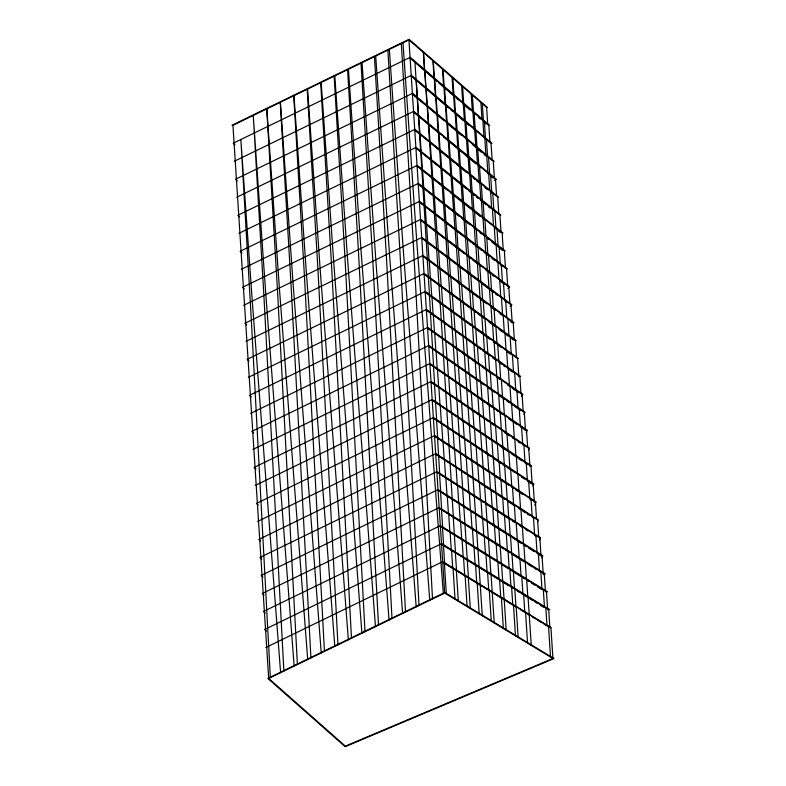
<?xml version="1.0" encoding="UTF-8"?>
<svg xmlns="http://www.w3.org/2000/svg" width="786" height="786" viewBox="0 0 786 786"><rect width="100%" height="100%" fill="white"/><g stroke="black" fill="none" stroke-linecap="round" stroke-linejoin="round"><path stroke-width="1.18" d="M541.957 557.814L542.802 555.731L438.126 489.58L261.119 575.47L262.937 577.081M539.668 540.031L540.581 537.801L436.967 471.571L259.95 557.461L261.767 559.072M537.457 522.032L538.361 519.86L435.808 453.551L258.781 539.451L260.608 541.063M534.726 505.192L536.15 501.93L434.638 435.542L257.621 521.442M532.918 486.21L533.94 483.999L433.479 417.533L256.452 503.433L258.299 505.064M528.379 450.309L529.509 448.138L431.16 381.515L254.124 467.415L255.971 469.036M526.119 432.32L527.298 430.207L429.991 363.505L252.964 449.405M523.82 414.369L525.087 412.286L428.832 345.486L251.795 431.396L253.632 433.017M521.54 396.38L522.887 394.356L427.672 327.477M510.094 306.432L511.853 304.732L421.866 237.421L244.81 323.341L246.647 324.962M507.815 288.423L509.642 286.811L420.697 219.412L243.64 305.332M494.276 180.475L496.408 179.277L413.731 111.347L236.655 197.276M231.998 125.229L409.084 39.3L487.556 107.564M487.713 124.296L486.622 107.495L408.926 39.909L232.931 125.308L268.704 678.456L345.349 746.12L552.922 658.501L550.927 627.631L442.695 562.187L487.811 589.765M234.326 161.258L411.402 75.328L491.987 143.416M238.983 233.295L416.049 147.365L500.829 215.118M241.312 269.313L418.378 183.393L505.241 250.96M245.979 341.35L423.025 255.44L514.054 322.653M248.307 377.368L425.344 291.459L518.465 358.504M250.636 413.387L427.663 327.477M255.293 485.424L432.31 399.524L531.719 466.069M265.776 647.517L442.773 561.617L550.947 627.749M268.704 678.456L444.689 593.057L552.922 658.501M543.303 574.232L544.276 573.819L545.435 591.829M543.617 574.605L545.337 573.868L439.286 507.589L262.278 593.479L264.096 595.09M549.778 609.74L441.614 543.607L264.607 629.498L266.434 631.109M514.408 606.026L515.97 606.979L514.81 588.969M520.391 609.681L523.918 611.832M526.365 613.326L524.802 612.373L523.633 594.363M527.318 613.915L529.224 615.074M532.358 617L535.502 618.916M537.595 620.193L541.78 622.758M543.873 624.035L545.965 625.312M547.97 626.53L549.866 627.7L548.707 609.69L441.536 544.177L487.104 572.346L485.945 554.327M547.557 591.799L440.455 525.598L263.448 611.488L265.265 613.1M488.077 572.945L490.926 574.704L489.766 556.694M491.948 575.332L502.735 582.004L501.576 563.994M503.767 582.642L508.935 585.835M512.806 588.223L510.998 587.103L509.829 569.093M517.345 591.033L519.212 592.182M521.079 593.342L522.945 594.491M524.684 595.572L527.052 597.036M528.88 598.166L533.046 600.74M535.128 602.027L537.211 603.314M540.336 605.24L543.46 607.175M544.276 573.819L439.197 508.159L486.131 537.811M486.17 554.788L500.387 563.68M508.237 568.583L501.38 564.299L500.22 546.29M511.205 570.43L512.158 571.029M514.113 572.257L521.089 576.61M523.004 577.808L524.724 578.879M528.516 581.257L526.443 579.96L525.274 561.951M531.631 583.202L534.735 585.148M537.85 587.093L540.965 589.038M486.868 538.282L494.718 543.244M498.943 545.906L495.632 543.814L494.463 525.805M500.014 546.594L503.728 548.933M505.575 550.102L507.432 551.271L506.263 533.262M508.513 551.959L509.593 552.637M520.273 559.396L511.676 553.963L510.517 535.944M521.324 560.054L524.085 561.803M528.123 564.348L532.269 566.971M534.342 568.288L536.416 569.595M474.656 513.553L438.038 490.14L542.055 555.879L543.214 573.898M475.471 514.073L495.514 526.885M496.32 527.396L497.479 528.143M506.813 534.107L498.648 528.89L497.479 510.88M507.972 534.844L510.232 536.288M512.275 537.595L518.878 541.819M519.634 542.301L521.599 543.558M524.527 545.425L526.453 546.663M528.389 547.891L534.175 551.595M538.056 554.071L541.004 555.957M483.194 502.087L436.869 472.131L539.835 537.948L540.925 554.759M485.758 503.738L492.213 507.913L491.044 489.904M493.068 508.463L494.777 509.574M495.612 510.104L497.273 511.185L496.104 493.176M498.098 511.715L499.739 512.777M500.564 513.317L510.703 519.87M512.629 521.108L514.555 522.356M520.018 525.883L522.091 527.229M525.952 529.725L527.878 530.972M536.023 536.229L534.637 535.335L533.468 517.326M475.972 480.462L435.709 454.121L537.624 520.008L538.705 536.818M480.796 483.616L478.929 482.388L477.77 464.379M481.73 484.225L489.501 489.305M490.503 489.963L494.561 492.616M501.203 496.958L495.887 493.48L494.718 475.471M503.413 498.403L504.74 499.267M508.218 501.547L514.958 505.948M518.848 508.503L520.587 509.642M522.533 510.91L525.431 512.806M527.377 514.073L529.312 515.341M533.959 518.377L532.22 517.237L531.051 499.228M491.682 473.919L500.309 479.627L499.139 461.618M501.242 480.246L508.827 485.267M513.631 488.44L511.814 487.241L510.654 469.232M515.449 489.649L518.161 491.447M519.074 492.046L522.975 494.63M531.631 500.348L529.823 499.149L528.654 481.14M465.047 439.305L466.638 440.366M467.434 440.907L468.987 441.938M470.539 442.98L480.806 449.857M490.13 456.096L481.818 450.525L480.649 432.516M501.488 463.701L493.087 458.081L491.928 440.072M502.922 464.664L504.357 465.626M507.157 467.493L509.023 468.751M511.401 470.333L509.967 469.37L508.797 451.361M512.836 471.295L515.184 472.867M521.491 477.092L524.468 479.087M529.007 482.123L527.435 481.071L526.276 463.062M529.784 482.643L531.346 483.695M466.029 423.006L432.212 400.094L530.972 466.206L532.132 484.215M466.845 423.556L491.682 440.376M493.706 441.752L496.752 443.815L495.593 425.806M499.857 445.917L508.11 451.508M511.126 453.551L514.997 456.175M517.994 458.199L522.042 460.94M527.013 464.31L525.077 463.003L523.918 444.994M462.905 403.925L475.825 412.788M476.66 413.357L478.32 414.487M486.19 419.891L479.146 415.057L477.976 397.048M487.025 420.461L488.637 421.571M504.307 432.31L509.416 435.808M512.393 437.851L514.378 439.207M518.092 441.761L519.949 443.029M464.998 388.441L429.883 364.075L526.532 430.335L527.622 447.146M466.766 389.669L477.8 397.323L476.63 379.314M479.48 398.492L485.463 402.638M486.308 403.228L487.988 404.397M489.707 405.586L492.331 407.413M494.895 409.182L493.215 408.022L492.046 390.003M496.575 410.351L498.226 411.491M502.588 414.527L499.867 412.63L498.697 394.621M508.542 418.653L512.767 421.581M514.673 422.907L516.589 424.234M522.101 428.065L520.411 426.886L519.251 408.877M523.79 429.235L525.48 430.404M479.352 381.632L428.724 346.066L524.311 412.395L525.402 429.205M480.325 382.31L483.901 384.826M494.934 392.578L487.399 387.282L486.229 369.273M498.344 394.965L502.568 397.932M503.413 398.531L505.123 399.73M506.832 400.929L509.407 402.746M511.126 403.945L512.875 405.173M514.614 406.401L517.237 408.239M518.966 409.457L520.686 410.665M520.676 376.425L426.513 309.468L249.467 395.378L251.304 396.999M460.419 351.43L427.555 328.057L522.101 394.464L523.181 411.275M461.372 352.099L470.431 358.544M471.384 359.222L480.482 365.696M482.339 367.013L485.945 369.577L484.785 351.568M486.878 370.245L493.294 374.804M499.749 379.392L496.821 377.309L495.652 359.3M507.727 385.071L509.475 386.309M512.197 388.245L514.909 390.18M516.687 391.438L518.436 392.676M469.89 341.37L426.395 310.048L519.88 376.523L520.971 393.334M470.843 342.057L480.767 349.2M482.633 350.536L489.776 355.685M492.547 357.679L495.278 359.644M501.606 364.203L498.884 362.238L497.715 344.229M503.394 365.49L505.152 366.757M512.59 372.112L507.795 368.654L506.626 350.644M516.264 340.574L424.185 273.449L247.138 359.359L248.975 360.98M471.345 325.659L425.226 292.038L517.66 358.593L518.829 376.602M474.292 327.811L472.327 326.377L471.158 308.367M482.064 333.48L475.275 328.528L474.105 310.519M483.812 334.748L485.375 335.887M487.114 337.155L489.983 339.257M495.386 343.187L493.726 341.979L492.567 323.97M497.98 345.083L500.78 347.127M506.96 351.627L510.428 354.162M461.971 302.02L424.067 274.029L515.449 340.652L516.53 357.463M474.4 311.197L476.011 312.386M477.623 313.575L484.402 318.585M488.332 321.484L495.209 326.563M499.041 329.393L502.598 332.016M506.253 334.718L508.129 336.103M511.725 338.766L513.504 340.073M461.913 285.2L463.308 286.242M464.005 286.772L476.041 295.762M476.847 296.371L478.448 297.57M480.924 299.417L486.672 303.72M491.515 307.346L495.337 310.195M499.965 313.653L502.627 315.648M510.399 321.464L512.177 322.791M451.174 260.323L421.728 238.011L511.008 304.781L512.099 321.592M451.911 260.873L453.365 261.984M454.082 262.524L459.623 266.719L458.454 248.71M460.341 267.26L478.556 281.064L477.397 263.055M490.7 290.26L480.904 282.842L479.735 264.833M491.545 290.908L493.942 292.726M495.544 293.935L497.322 295.281M504.651 300.832L506.42 302.178M507.442 268.891L419.537 201.403L242.481 287.322L244.318 288.943M464.546 253.76L420.569 220.001L508.797 286.851L509.878 303.661M471.168 258.84L466.688 255.401L465.518 237.392M472.877 260.156L476.355 262.829M478.104 264.165L477.043 263.359L475.884 245.35M481.248 266.582L479.155 264.98L477.996 246.971M486.053 270.266L487.408 271.317L486.249 253.308M488.175 271.907L489.717 273.086M492.439 275.169L493.795 276.21M499.916 280.916L504.229 284.218M443.776 220.954L419.4 201.992L506.577 268.91L507.668 285.721M454.082 228.962L444.68 221.652L443.52 203.643M455.723 230.239L464.526 237.087M468.397 240.103L466.943 238.973L465.784 220.964M469.841 241.223L471.286 242.353M472.976 243.67L474.675 244.986M475.52 245.645L477.426 247.128M479.961 249.103L481.661 250.42M484.147 252.355L487.9 255.273L486.731 237.264M492.036 258.496L494.649 260.53M500.299 264.921L502.038 266.277M503.03 233.039L417.219 165.374L240.152 251.304L241.99 252.925M443.402 203.82L418.24 183.983L504.357 250.98L505.447 267.79M453.601 211.856L444.532 204.704L443.363 186.695M459.397 216.435L454.917 212.898L453.748 194.889M462.04 218.508L469.694 224.55M477.407 230.632L473.987 227.93L472.818 209.921M479.981 232.666L481.661 233.982M486.917 238.129L488.597 239.455M491.997 242.127L495.426 244.839M499.867 248.337L502.45 250.37M447.686 190.438L417.071 165.974L502.146 233.039L503.227 249.85M450.407 192.609L452.225 194.063L451.056 176.054M454.269 195.694L459.368 199.772M460.115 200.361L463.661 203.201M464.546 203.908L467.208 206.04M468.092 206.747L470.264 208.477M470.991 209.056L478.301 214.902M479.008 215.462L480.413 216.592M483.4 218.98L484.274 219.677M494.394 227.763L496.015 229.06M498.55 231.084L500.25 232.44M498.619 197.198L414.89 129.356L237.824 215.285L239.661 216.907M452.726 177.793L466.501 188.945M468.682 190.713L470.136 191.902M472.976 194.201L474.43 195.38M476.611 197.148L478.32 198.524M484.176 203.269L485.876 204.655M488.391 206.689L490.051 208.035M451.193 159.892L454.868 162.908M456.656 164.392L459.358 166.603M461.303 168.204L466.648 172.596M469.91 175.268L470.539 175.789L469.37 157.78M473.172 177.95L474.921 179.395M476.64 180.8L479.205 182.912L478.045 164.903M484.952 187.628L487.389 189.632M494.207 161.346L412.571 93.338L235.495 179.267L237.333 180.888M440.582 134.445L413.583 111.946L495.494 179.237L496.575 196.048M443.402 136.793L458.788 149.605M460.586 151.109L462.384 152.602M463.288 153.358L467.69 157.023M468.829 157.976L475.805 163.783M478.88 166.347L480.6 167.772M490.493 176.025L492.861 177.99M443.815 120.464L412.414 93.937L493.274 161.297L494.365 178.108M461.677 135.565L446.576 122.793L445.407 104.784M467.139 140.173L466.078 139.279L464.909 121.27M472.386 144.614L475.825 147.513M477.947 149.311L481.386 152.219M484.137 154.547L485.984 156.1M489.776 125.495L410.253 57.309L233.167 143.249L234.985 144.85M492.144 160.177L491.054 143.366L411.255 75.928L448.472 107.829M451.203 110.168L452.991 111.71M463.573 120.779L455.585 113.931L454.416 95.921M465.45 122.38L468.947 125.387M436.78 81.135L410.086 57.918L488.843 125.426L489.924 142.237M439.099 83.159L447.863 90.773M448.777 91.569L453.227 95.44L452.068 77.431M456.666 98.427L458.444 99.979M465.509 106.12L469.822 109.873M473.545 113.115L475.245 114.589M478.645 117.556L480.364 119.04M483.508 121.781L486.072 124.011M547.655 609.769L546.486 591.75L440.366 526.168L485.463 554.346L484.304 536.337M548.52 626.167L550.514 657.047M545.848 607.942L547.017 625.951M543.332 589.805L544.423 606.615M540.837 571.677L542.006 589.687M536.494 518.888L535.404 502.077L434.54 436.112L488.804 472.013L487.634 454.003M538.361 553.55L539.53 571.56M534.352 502.146L533.183 484.137L433.381 418.103L464.251 438.775L463.092 420.765M535.905 535.433L537.074 553.442M529.911 466.275L528.752 448.266L431.052 382.084L461.166 402.737L459.997 384.727M521.57 426.936L522.739 444.945M514.319 339.532L513.229 322.722L422.897 256.02L461.205 284.67L460.046 266.66M516.942 390.839L518.112 408.848M514.653 372.81L515.822 390.819M528.054 597.065L531.277 645.414M512.384 354.791L513.474 371.601M526.679 579.508L527.838 597.517M523.849 544.374L524.93 561.184M510.134 336.781L511.224 353.592M522.395 526.797L523.564 544.806M520.922 509.22L522.012 526.03M519.428 491.633L520.519 508.434M507.903 318.782L508.984 335.593M517.905 474.037L518.996 490.837M516.363 456.43L517.453 473.241M514.801 438.814L515.96 456.823M505.683 300.802L506.773 317.603M501.016 231.919L499.925 215.109L415.912 147.964L451.812 177.047L450.643 159.037M513.209 421.198L514.299 438.008M525.559 612.294L527.563 643.164M511.598 403.572L512.688 420.382M503.482 282.822L504.573 299.633M498.796 213.979L497.705 197.168L414.743 129.955L450.27 159.136L449.111 141.126M509.967 385.936L511.047 402.746M508.306 368.3L509.397 385.111M521.776 576.482L522.867 593.292M501.301 264.862L502.392 281.673M519.929 558.6L521.01 575.411M504.926 332.989L506.017 349.799M499.139 246.912L500.22 263.723M518.072 540.729L519.232 558.738M503.207 315.324L504.366 333.333M516.215 522.847L517.375 540.856M496.988 228.972L498.147 246.981M501.458 297.639L502.549 314.449M499.69 279.954L500.78 296.764M514.358 504.976L515.449 521.786M494.856 211.051L495.937 227.861M497.902 262.259L498.992 279.069M512.501 487.104L513.592 503.914M496.094 244.544L497.263 262.553M492.734 193.14L493.824 209.95M494.266 226.83L495.357 243.64M490.631 175.239L491.79 193.248M492.419 209.105L493.5 225.916M506.95 433.499L508.031 450.309M488.538 157.357L489.629 174.158M490.543 191.362L491.633 208.172M505.093 415.637L506.184 432.447M503.246 397.785L504.416 415.794M486.465 139.476L487.546 156.286M488.656 173.618L489.737 190.428M501.399 379.923L502.49 396.734M516.156 606.605L518.151 637.475M486.74 155.854L487.91 173.863M484.392 121.614L485.483 138.424M513.386 571.294L514.545 589.303M499.562 362.071L500.643 378.881M511.951 553.619L513.042 570.43M484.815 138.09L485.905 154.901M482.339 103.772L483.429 120.572M509.063 518.279L510.153 535.089M507.609 500.613L508.699 517.424M482.869 120.307L483.96 137.118M506.145 482.948L507.235 499.749M495.878 326.387L497.037 344.396M504.671 465.273L505.84 483.292M480.914 102.524L481.995 119.334M503.197 447.617L504.278 464.418M513.474 604.974L515.469 635.854M494.04 308.554L495.131 325.355M501.704 429.952L502.873 447.961M500.21 412.286L501.291 429.097M511.617 587.014L512.777 605.024L488.745 590.335L487.585 572.326M492.203 290.722L493.372 308.731M490.376 272.899L491.466 289.7M497.184 376.956L498.265 393.766M508.051 551.183L509.21 569.192M488.558 255.077L489.639 271.887M494.109 341.635L495.2 358.445M491.004 306.304L492.085 323.115M504.484 515.351L505.565 532.161M489.432 288.639L490.592 306.648M484.923 219.461L486.003 236.272M502.696 497.44L503.865 515.449M487.841 270.974L488.931 287.784M483.105 201.668L484.196 218.479M500.918 479.529L502.087 497.538M481.307 183.875L482.466 201.894M484.638 235.633L485.719 252.444M483.007 217.958L484.176 235.967M479.509 166.101L480.59 182.912M497.371 443.707L498.452 460.517M481.366 200.273L482.457 217.083M477.711 148.338L478.802 165.148M479.715 182.588L480.875 200.597M475.933 130.584L477.092 148.593M493.814 407.905L494.984 425.914L490.258 422.681L489.098 404.672M474.145 112.83L475.235 129.641M476.355 147.208L477.446 164.019M472.376 95.096L473.467 111.907M474.656 129.503L475.746 146.314M490.277 372.112L491.368 388.923M472.936 111.799L474.105 129.808M488.509 354.221L489.599 371.031M504.199 599.374L506.194 630.244M502.922 581.709L504.091 599.718M471.207 94.084L472.298 110.895M486.75 336.329L487.919 354.348M498.855 528.585L499.945 545.386M484.991 318.448L486.151 336.457M483.233 300.576L484.323 317.377M493.323 457.766L494.414 474.577M481.484 282.695L482.575 299.505M490.513 422.367L491.604 439.178M501.38 597.665L503.374 628.545M487.664 386.967L488.833 404.977M499.601 579.665L500.761 597.674M483.331 333.873L484.412 350.684M497.882 561.715L499.051 579.724M476.257 229.119L477.348 245.92M481.857 316.169L483.026 334.178M480.384 298.464L481.553 316.473M496.172 543.755L497.341 561.764M474.528 211.267L475.609 228.078M478.9 280.759L480.059 298.778M472.799 193.425L473.968 211.434M492.753 507.854L493.922 525.863M471.079 175.602L472.17 192.403M474.361 227.635L475.442 244.446M471.266 192.206L472.357 209.007M489.344 471.954L490.425 488.764M467.67 139.967L468.751 156.778M469.704 174.482L470.863 192.491M465.97 122.164L467.061 138.975M468.122 156.748L469.203 173.559M485.935 436.063L487.104 454.072M464.28 104.371L465.371 121.182M466.52 139.014L467.611 155.825M484.235 418.113L485.404 436.132M462.6 86.598L463.769 104.607L462.807 103.772L461.637 85.762M482.545 400.172L483.704 418.181M463.278 103.516L464.369 120.327M480.845 382.242L482.015 400.251M479.155 364.301L480.246 381.112M477.475 346.371L478.635 364.38M475.785 328.44L476.955 346.449M491.044 574.438L494.237 623.013M472.435 292.598L473.594 310.608L462.797 302.63L461.628 284.62M488.479 538.95L489.649 556.96M487.192 521.206L488.361 539.225M484.598 485.728L487.065 521.482M483.292 467.994L484.373 484.805M470.765 274.678L471.846 291.488M481.975 450.26L483.135 468.269M469.095 256.767L470.185 273.577M479.322 414.782L480.403 431.593M467.434 238.865L468.603 256.875M475.275 361.58L476.444 379.589M473.919 343.846L474.999 360.646M472.543 326.102L473.703 344.111M489.295 590.355L491.289 621.235M464.133 203.073L465.224 219.884M469.763 290.624L470.932 308.633M468.358 272.88L469.527 290.899M462.492 185.191L463.583 202.002M466.943 255.136L468.112 273.155M460.861 167.32L462.03 185.329M464.084 219.638L465.165 236.448M459.24 149.448L460.4 167.467M462.63 201.884L463.789 219.893M461.166 184.13L462.325 202.14M457.619 131.596L458.71 148.407M482.663 518.347L483.832 536.357M459.682 166.367L460.773 183.167M456.018 113.754L457.177 131.763M481.032 500.358L482.113 517.168M458.189 148.593L459.279 165.404M456.686 130.81L457.766 147.621M479.401 482.368L480.482 499.179M452.824 78.099L453.915 94.909M455.163 113.027L456.322 131.036M453.62 95.234L454.789 113.243M476.139 446.399L477.299 464.408M474.508 428.409L475.677 446.419M472.887 410.43L474.056 428.439M471.266 392.45L472.435 410.459M469.655 374.47L470.745 391.281M468.043 356.49L469.203 374.5M466.432 338.52L467.601 356.53M464.831 320.55L465.99 338.56M463.229 302.581L464.388 320.59M476.738 531.611L477.829 548.422M477.947 549.394L482.27 615.782M474.312 496.064L476.689 531.847M471.855 460.517L474.174 495.101M456.882 230.76L458.041 248.769M469.37 424.971L471.777 460.753M468.122 407.197L469.281 425.206M455.31 212.819L456.479 230.829M465.597 371.66L467.955 406.234M464.32 353.887L465.489 371.896M463.042 336.113L464.202 354.122M461.746 318.34L462.915 336.349M460.449 300.557L461.539 317.367M452.196 176.958L453.355 194.967M459.142 282.783L460.301 300.792M457.825 265L458.985 283.009M456.489 247.217L457.58 264.027M455.153 229.433L456.312 247.443M453.797 211.64L454.966 229.659M452.431 193.847L453.522 210.658M447.578 123.235L448.747 141.244M449.671 158.241L450.83 176.261M477.21 583.055L479.205 613.925M446.065 105.344L447.224 123.353M448.266 140.439L449.425 158.448M446.841 122.616L448.01 140.625M475.569 564.977L476.729 582.986M444.552 87.462L445.721 105.471M473.997 546.948L475.166 564.957M443.058 69.6L444.139 86.401M443.962 86.951L445.043 103.762M472.435 528.919L473.594 546.928M442.489 69.109L443.579 85.92M470.873 510.89L472.032 528.899M469.311 492.871L470.47 510.88M467.749 474.842L468.918 492.851M466.196 456.813L467.356 474.823M464.644 438.794L465.803 456.804M461.549 402.746L462.708 420.756M458.464 366.708L459.623 384.718M456.931 348.689L458.091 366.698M455.399 330.67L456.558 348.679M453.876 312.661L455.035 330.67M452.353 294.652L453.512 312.661M450.84 276.652L451.999 294.662M449.327 258.653L450.496 276.662M447.824 240.654L448.993 258.663M446.33 222.664L447.489 240.673M444.847 204.674L445.927 221.485M455.742 381.8L468.427 577.907M441.889 168.725L443.058 186.734M450.958 310.568L455.723 382.006M468.309 577.671L470.303 608.541M448.511 274.933L450.909 310.765M440.435 150.765L441.594 168.774M446.035 239.298L448.442 275.129M438.981 132.814L440.15 150.824M444.778 221.475L445.947 239.484M442.243 185.81L443.324 202.621M437.537 114.864L438.706 132.873M440.946 167.968L442.037 184.779M439.649 150.126L440.808 168.135M436.112 96.933L437.281 114.943M438.333 132.274L439.492 150.283M434.697 79.013L435.778 95.823M436.996 114.412L438.087 131.223M435.65 96.54L436.82 114.55M433.283 61.102L434.452 79.111M434.294 78.669L435.454 96.678M432.919 60.777L434.078 78.787M465.125 575.745L467.12 606.625M463.553 557.638L464.723 575.647M462.06 539.569L463.229 557.579M460.567 521.511L461.736 539.52M459.073 503.443L460.242 521.452M457.59 485.375L458.759 503.384M456.106 467.316L457.265 485.326M454.622 449.248L455.792 467.257M453.149 431.18L454.308 449.199M451.675 413.122L452.834 431.131M450.201 395.063L451.37 413.072M448.737 377.005L449.897 395.014M447.273 358.947L448.442 376.956M445.819 340.888L446.979 358.897M444.365 322.83L445.534 340.839M442.921 304.781L444.08 322.791M441.477 286.723L442.646 304.732M440.042 268.684L441.211 286.694M438.617 250.636L439.777 268.645M437.193 232.597L438.362 250.606M435.778 214.568L436.947 232.577M434.373 196.539L435.542 214.549M432.978 178.51L434.147 196.52M431.593 160.501L432.762 178.51M430.217 142.492L431.386 160.501M428.861 124.493L430.021 142.502M427.505 106.503L428.596 123.314M432.035 177.774L442.449 338.648M426.159 88.523L427.329 106.532M432.005 177.901L427.152 106.208M442.4 338.491L446.88 410.037M424.833 70.563L426.002 88.572M446.812 409.87L449.061 445.721M423.516 52.603L427.063 106.307M448.973 445.554L451.223 481.405M423.34 52.446L424.509 70.455M451.125 481.248L453.355 517.1M453.257 516.933L455.477 552.794M455.359 552.627L456.528 570.636M456.342 570.43L458.336 601.31M453.05 568.445L455.045 599.315M451.547 550.298L452.716 568.307M450.123 532.201L451.292 550.21M448.708 514.093L449.867 532.102M447.293 495.995L448.452 514.005M445.878 477.888L447.038 495.897M444.463 459.79L445.633 477.8M443.058 441.683L444.218 459.692M441.653 423.585L442.823 441.594M440.258 405.478L441.418 423.487M438.863 387.38L440.032 405.389M437.478 369.282L438.637 387.292M436.092 351.185L437.252 369.194M434.707 333.087L435.876 351.096M433.341 314.99L434.501 332.999M431.966 296.892L433.135 314.901M430.61 278.804L431.769 296.813M429.254 260.716L430.414 278.725M427.908 242.628L429.068 260.638M426.572 224.55L427.731 242.56M425.236 206.472L426.405 224.482M423.919 188.394L425.079 206.404M422.603 170.336L423.772 188.345M421.306 152.278L422.465 170.287M418.732 116.181L421.178 152.229M416.216 80.123L418.633 116.151M414.949 62.084L422.996 187.736M422.937 187.638L425.197 223.558M425.118 223.44L427.348 259.351M427.25 259.233L429.47 295.133M429.362 295.015L430.522 313.025M430.404 312.897L432.605 348.797M432.467 348.67L433.626 366.679M433.489 366.551L434.658 384.56M434.511 384.433L435.67 402.442M435.523 402.314L436.682 420.323M436.535 420.196L437.694 438.205M437.537 438.067L439.698 473.958M439.531 473.83L440.691 491.84M440.514 491.712L441.683 509.721M441.506 509.593L442.665 527.603M442.489 527.475L443.648 545.484M443.461 545.356L444.63 563.365M444.365 563.189L446.36 594.069M408.926 39.909L444.689 593.057M443.343 593.715L416.688 240.457L403.002 42.778M401.312 43.603L413.24 242.137L432.506 598.971M429.755 600.308L403.071 247.069L389.345 49.4M387.881 50.117L399.779 248.661L419.017 605.515M416.187 606.89L389.453 253.672L375.698 56.022M374.45 56.631L386.329 255.195L405.517 612.068M402.609 613.473L375.846 260.284L362.061 62.644M361.02 63.155L372.859 261.728L392.008 618.621M389.041 620.066L360.912 248.946L348.434 69.256M347.579 69.679L358.387 250.174L378.508 625.175M375.472 626.648L347.314 255.548L334.807 75.869M334.129 76.203L344.916 256.717L364.999 631.728M361.914 633.231L333.716 262.151L321.189 82.481M320.668 82.727L331.427 263.251L351.489 638.291M348.355 639.804L320.128 268.743L307.581 89.083M307.198 89.27L317.947 269.804L337.97 644.844M334.797 646.387L306.55 275.326L293.984 95.686M293.728 95.804L304.447 276.348L324.451 651.407M321.238 652.96L292.972 281.919L280.396 102.278M280.238 102.347L290.948 282.901L310.922 657.97M307.699 659.533L279.413 288.501L266.818 108.861M266.739 108.9L277.438 289.454L297.403 664.534M294.151 666.106L265.855 295.074L253.249 115.444L263.919 296.017L283.874 671.097M280.612 672.678L252.306 301.647L240.889 140.016L251.373 320.678L270.335 677.67M444.768 592.497L267.771 678.387L345.162 746.7L554.002 658.54L444.768 592.497"/></g></svg>
